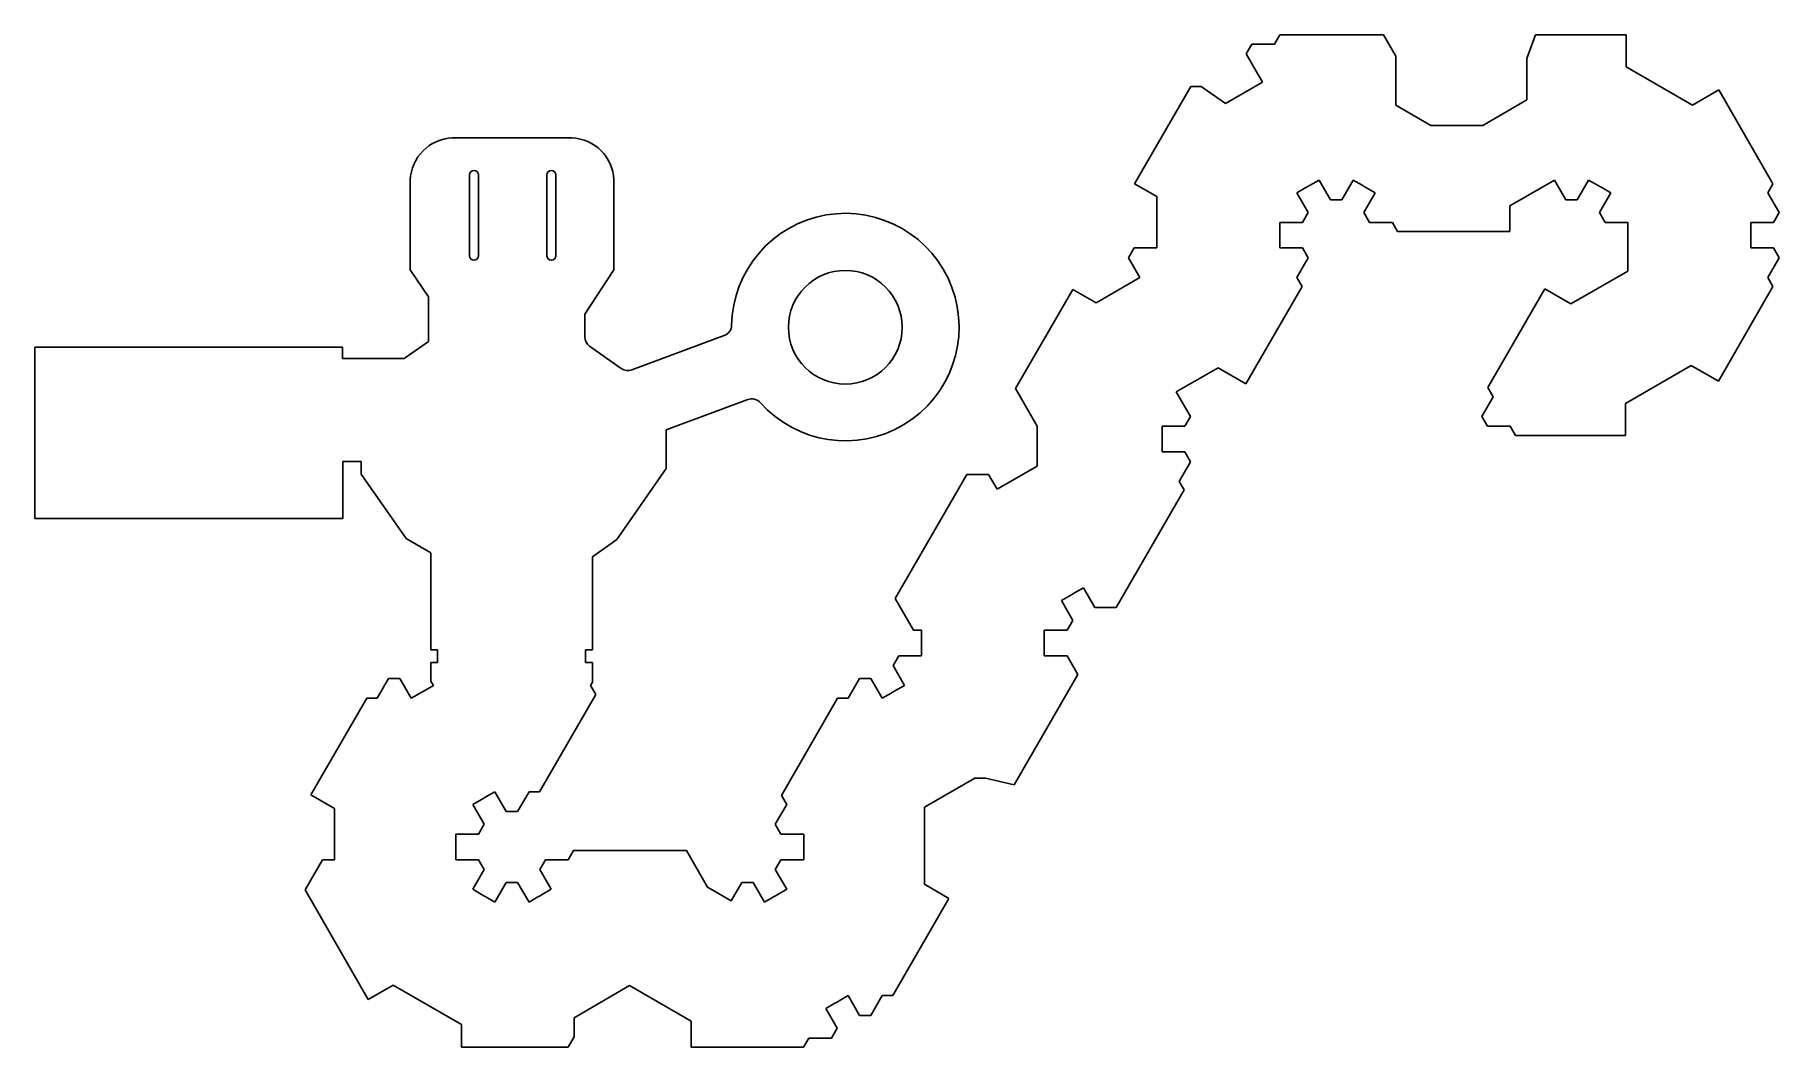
# Model space of a CAD drawing. Extents: x 121.4 to 198.1, y -113.6 to -69.1.
import ezdxf

# ---------------------------------------------------------------- set-up
doc = ezdxf.new("R2010")
doc.units = 0
doc.layers.add('BLACK', color=7, linetype='CONTINUOUS')

msp = doc.modelspace()

# ---------------------------------------------------------------- linework, layer by layer
at = {"layer": 'BLACK', "linetype": 'CONTINUOUS'}
for p, q in [((174.898213, -69.473351), (174.648212, -69.906365)), ((175.898212, -69.473352), (174.898213, -69.473352)), ((176.129153, -69.073352), (175.898212, -69.473352)), ((180.68, -69.0732), (176.129153, -69.073352)), ((181.22, -70.009815), (180.68, -69.0732)), ((187.36175, -69.0698), (186.97825, -70.1046)), ((191.348504, -69.0698), (187.36175, -69.0698)), ((191.348503, -70.47482), (191.348504, -69.0698)), ((174.648212, -69.906365), (175.362168, -71.142974)), ((181.22, -70.009815), (181.22, -72.16)), ((186.97825, -70.1046), (186.97825, -71.93)), ((194.262083, -72.156976), (191.348503, -70.47482)), ((175.362168, -71.142974), (173.737707, -72.080858)), ((172.211188, -71.33539), (169.742128, -75.611929)), ((172.673069, -71.33539), (172.211188, -71.33539)), ((172.673069, -71.33539), (173.737706, -72.080857)), ((186.97825, -71.93), (185.049171, -73.0498)), ((195.422923, -71.486765), (194.262083, -72.156976)), ((197.804586, -75.611928), (195.422923, -71.486765)), ((181.22, -72.16), (182.761143, -73.0498)), ((139.75, -73.6), (145, -73.6)), ((185.049171, -73.0498), (182.761143, -73.0498)), ((137.9, -79.394609), (137.9, -75.45)), ((140.5, -78.775), (140.5, -75.225)), ((140.9, -75.225), (140.9, -78.775)), ((143.9, -78.775), (143.9, -75.225)), ((144.3, -75.225), (144.3, -78.775)), ((146.85, -75.435758), (146.85, -79.39461)), ((169.742127, -75.611929), (170.723068, -76.178275)), ((176.873068, -76.011927), (177.265846, -75.785157)), ((177.265847, -75.785157), (177.36064, -75.730429)), ((177.36064, -75.730428), (177.455434, -75.675699)), ((177.455434, -75.675698), (177.848211, -75.448928)), ((177.848212, -75.448929), (178.348213, -76.314953)), ((178.848213, -76.314953), (179.348212, -75.448927)), ((179.348212, -75.448927), (179.740992, -75.675698)), ((179.740992, -75.675698), (179.835785, -75.730428)), ((179.835785, -75.730428), (180.323357, -76.011928)), ((186.242417, -76.583245), (188.200654, -75.452657)), ((188.200654, -75.452657), (188.698501, -76.314953)), ((189.198502, -76.314953), (189.698502, -75.448929)), ((189.698502, -75.448929), (190.091281, -75.6757)), ((190.091281, -75.6757), (190.186074, -75.730429)), ((190.186074, -75.730429), (190.280867, -75.785158)), ((190.280867, -75.785158), (190.673646, -76.011929)), ((197.573647, -76.011927), (197.804586, -75.611928)), ((170.723068, -76.178275), (170.723068, -77.873967)), ((177.373068, -76.877952), (176.873068, -76.011927)), ((178.348213, -76.314953), (178.848213, -76.314953)), ((180.323357, -76.011928), (179.823357, -76.877953)), ((186.242417, -77.710966), (186.242417, -76.583245)), ((188.698502, -76.314953), (189.198502, -76.314953)), ((190.673646, -76.011929), (190.173646, -76.877953)), ((198.073646, -76.877954), (197.573647, -76.011927)), ((176.123068, -77.310968), (177.123067, -77.310968)), ((176.123068, -77.873966), (176.123068, -77.310968)), ((177.123067, -77.310968), (177.373068, -76.877952)), ((179.823357, -76.877953), (180.073357, -77.310966)), ((180.073357, -77.310966), (181.073357, -77.310966)), ((181.073357, -77.310966), (181.304297, -77.710966)), ((190.173646, -76.877953), (190.423646, -77.310966)), ((190.423646, -77.310966), (191.423647, -77.310967)), ((191.423647, -77.310967), (191.423647, -77.873966)), ((196.823647, -77.873967), (196.823647, -77.310966)), ((196.823647, -77.310966), (197.823646, -77.310966)), ((197.823646, -77.310966), (198.073646, -76.877954)), ((170.723069, -77.873967), (170.723069, -78.436966)), ((176.123069, -78.436965), (176.123069, -77.873966)), ((181.304297, -77.710966), (186.242417, -77.710966)), ((191.423647, -77.873966), (191.423647, -79.45)), ((196.823647, -78.436966), (196.823647, -77.873967)), ((169.723067, -78.436966), (169.473067, -78.869978)), ((169.473067, -78.869978), (169.97336, -79.736512)), ((170.723069, -78.436966), (169.723067, -78.436966)), ((177.123067, -78.436965), (176.123069, -78.436965)), ((176.873068, -79.736003), (177.373068, -78.869978)), ((177.373068, -78.869978), (177.123067, -78.436965)), ((197.823646, -78.436966), (196.823647, -78.436966)), ((197.573646, -79.736004), (198.073647, -78.869979)), ((198.073646, -78.869978), (197.823646, -78.436966)), ((137.9, -79.394609), (138.7, -80.58)), ((145.572276, -81.343767), (146.85, -79.39461)), ((169.97336, -79.736512), (168.047371, -80.848482)), ((177.104008, -80.136003), (176.873068, -79.736003)), ((191.423647, -79.45), (188.924387, -80.892947)), ((197.804586, -80.136003), (197.573646, -79.736004)), ((167.027512, -80.259667), (164.510811, -84.618723)), ((168.047371, -80.848482), (167.027512, -80.259667)), ((174.63475, -84.412883), (177.104008, -80.136004)), ((187.776378, -80.230144), (185.267563, -84.575541)), ((188.924387, -80.892947), (187.776378, -80.230144)), ((195.403484, -84.294832), (197.804585, -80.136004)), ((138.7, -80.58), (138.7, -82.55)), ((145.572276, -82.342441), (145.572276, -81.343767)), ((134.92, -82.8), (121.4, -82.8)), ((121.4, -82.8), (121.4, -90.33)), ((134.92, -82.8), (134.92, -83.3)), ((138.7, -82.55), (137.64, -83.3)), ((147.177258, -83.737897), (145.783481, -82.750605)), ((151.7, -82.29), (147.64, -83.798522)), ((134.92, -83.3), (137.64, -83.3)), ((171.57578, -84.763982), (173.409326, -83.705384)), ((173.409326, -83.705384), (174.63475, -84.412883)), ((191.317561, -85.268728), (194.203941, -83.602275)), ((194.203941, -83.602275), (195.403484, -84.294832)), ((149.153182, -86.436927), (152.743564, -85.102645)), ((164.510809, -84.618723), (165.459999, -86.262767)), ((172.197922, -85.841565), (171.57578, -84.763982)), ((185.498503, -84.975541), (184.998502, -85.841566)), ((185.267561, -84.575541), (185.498503, -84.975541)), ((171.947922, -86.274579), (172.197922, -85.841565)), ((184.998502, -85.841566), (185.248502, -86.274579)), ((191.317561, -86.674579), (191.317561, -85.268728)), ((149.153481, -88.134205), (149.153182, -86.436927)), ((165.459999, -86.262767), (165.459999, -88.023094)), ((170.947924, -86.274579), (171.947922, -86.274579)), ((170.947924, -86.837578), (170.947924, -86.274579)), ((185.248502, -86.274579), (186.248503, -86.274579)), ((186.248503, -86.274579), (186.479443, -86.674578)), ((170.947923, -87.400578), (170.947923, -86.837578)), ((171.947923, -87.400578), (170.947923, -87.400578)), ((172.197923, -87.833591), (171.947923, -87.400578)), ((186.479443, -86.674579), (191.317561, -86.674579)), ((135.74, -87.83), (134.94, -87.83)), ((134.94, -87.83), (134.94, -90.33)), ((135.74, -88.38), (135.74, -87.83)), ((146.984266, -91.255621), (149.153481, -88.134205)), ((165.459999, -88.023094), (163.695336, -89.041922)), ((171.697924, -88.699616), (172.197923, -87.833591)), ((135.74, -88.38), (137.715599, -91.201449)), ((162.361968, -88.396591), (159.216153, -93.8453)), ((163.322753, -88.396591), (162.361968, -88.396591)), ((163.695336, -89.041922), (163.322753, -88.396591)), ((171.914494, -89.07473), (171.697924, -88.699616)), ((168.931067, -94.242178), (171.914494, -89.07473)), ((121.4, -90.33), (134.94, -90.33)), ((137.715599, -91.201449), (138.809999, -91.833301)), ((138.81, -91.833302), (138.81, -96.101804)), ((145.906902, -92.01), (146.984266, -91.255621)), ((145.906902, -96.101805), (145.906902, -92.01)), ((167.105145, -93.602923), (167.497923, -93.376151)), ((167.497923, -93.376151), (167.997923, -94.242178)), ((159.216153, -93.8453), (160.021384, -95.24)), ((166.522779, -93.939152), (166.915557, -93.712382)), ((167.02278, -94.805178), (166.522779, -93.939152)), ((166.915557, -93.712382), (167.010351, -93.657653)), ((167.010351, -93.657653), (167.105145, -93.602923)), ((167.997923, -94.242178), (168.497925, -94.242178)), ((168.497925, -94.242178), (168.931067, -94.242178)), ((166.772779, -95.238192), (167.02278, -94.805178)), ((160.021384, -95.24), (160.372779, -95.24)), ((160.372779, -95.24), (160.372779, -95.691733)), ((160.372779, -95.691733), (160.372779, -95.80119)), ((160.372779, -95.80119), (160.372779, -95.910649)), ((165.77278, -95.691733), (165.772778, -95.238191)), ((165.772778, -95.238191), (166.772779, -95.238192)), ((165.77278, -95.801191), (165.77278, -95.691733)), ((165.77278, -95.91065), (165.77278, -95.801191)), ((138.81, -96.101804), (139.097057, -96.101804)), ((139.097057, -96.101804), (139.097057, -96.664191)), ((145.597056, -96.664191), (145.597056, -96.101805)), ((145.597056, -96.101805), (145.906902, -96.101805)), ((159.372779, -96.364191), (159.122778, -96.797203)), ((160.372778, -96.364191), (159.372779, -96.364191)), ((160.372779, -95.910649), (160.372778, -96.364191)), ((165.772779, -96.364191), (165.77278, -95.91065)), ((166.772779, -96.364191), (165.772779, -96.364191)), ((167.245737, -97.183383), (166.772778, -96.364193)), ((136.947057, -97.360203), (136.447057, -98.226229)), ((137.447057, -97.360203), (136.947057, -97.360203)), ((137.947058, -98.226229), (137.447057, -97.360203)), ((139.097057, -96.664191), (138.81, -96.664191)), ((138.81, -96.664191), (138.81, -97.48)), ((145.906901, -96.664191), (145.597056, -96.664191)), ((145.906901, -97.516521), (145.906901, -96.664191)), ((157.647634, -97.360203), (157.147634, -98.226229)), ((158.147634, -97.360203), (157.647634, -97.360203)), ((158.647634, -98.226229), (158.147634, -97.360203)), ((159.122778, -96.797203), (159.622778, -97.66323)), ((164.45, -102.03), (167.245737, -97.183384)), ((138.434629, -97.944729), (137.947058, -98.226229)), ((138.91739, -97.666004), (138.434629, -97.944729)), ((138.81, -97.48), (138.91739, -97.666004)), ((143.584081, -102.339766), (146.053139, -98.063231)), ((145.822198, -97.66323), (145.906901, -97.516521)), ((146.053139, -98.063231), (145.822198, -97.66323)), ((159.040413, -97.999459), (158.647634, -98.226229)), ((159.135205, -97.944729), (159.040413, -97.999459)), ((159.23, -97.89), (159.135205, -97.944729)), ((159.622778, -97.66323), (159.23, -97.89)), ((135.985176, -98.226229), (133.531945, -102.475349)), ((136.447057, -98.226229), (135.985176, -98.226229)), ((156.685754, -98.226229), (154.216694, -102.502767)), ((157.147634, -98.226229), (156.685754, -98.226229)), ((160.5, -103.021132), (162.718986, -101.74)), ((163.18464, -101.74), (162.718986, -101.74)), ((163.18464, -101.74), (164.45, -102.03)), ((133.531945, -102.475349), (134.57, -103.07467)), ((140.647056, -102.902764), (141.039832, -102.675995)), ((141.039836, -102.675996), (141.134627, -102.621268)), ((141.134629, -102.621266), (141.229421, -102.566538)), ((141.229424, -102.566537), (141.622201, -102.339766)), ((141.622201, -102.339766), (142.1222, -103.20579)), ((142.622201, -103.205791), (143.1222, -102.339766)), ((143.1222, -102.339766), (143.584081, -102.339766)), ((154.216694, -102.502767), (154.447635, -102.902766)), ((134.57, -103.07467), (134.57, -105.33)), ((141.147057, -103.768791), (140.647056, -102.902764)), ((142.1222, -103.205791), (142.622201, -103.205791)), ((154.447635, -102.902766), (153.947634, -103.768791)), ((160.5, -106.404127), (160.5, -103.021132)), ((139.897058, -104.655346), (139.897058, -104.201804)), ((139.897058, -104.201804), (140.897057, -104.201804)), ((140.897057, -104.201804), (141.147057, -103.768791)), ((153.947634, -103.768791), (154.197634, -104.201804)), ((154.197634, -104.201804), (155.197634, -104.201805)), ((155.197634, -104.201805), (155.197634, -104.764804)), ((139.897057, -105.327804), (139.897057, -104.874263)), ((139.897058, -104.764804), (139.897058, -104.655346)), ((139.897058, -104.874263), (139.897058, -104.764804)), ((145.078285, -104.927805), (144.847345, -105.327804)), ((150.041877, -104.927804), (145.078285, -104.927804)), ((150.041877, -104.927804), (150.969998, -106.535358)), ((155.197634, -104.764804), (155.197634, -105.327805)), ((134.04, -105.33), (133.276062, -106.653179)), ((134.57, -105.33), (134.04, -105.33)), ((140.897057, -105.327804), (139.897057, -105.327804)), ((140.647056, -106.626842), (141.147056, -105.760817)), ((141.147057, -105.760817), (140.897057, -105.327804)), ((143.847346, -105.327804), (143.597345, -105.760817)), ((143.597345, -105.760817), (144.097344, -106.626841)), ((144.847345, -105.327804), (143.847346, -105.327804)), ((154.197633, -105.327804), (153.947634, -105.760816)), ((153.947634, -105.760816), (154.447634, -106.626842)), ((155.197634, -105.327805), (154.197633, -105.327804)), ((142.122201, -106.323817), (141.622202, -107.189842)), ((142.622201, -106.323817), (142.122201, -106.323817)), ((143.122201, -107.189843), (142.622201, -106.323817)), ((150.969998, -106.535358), (152.005265, -107.13307)), ((152.472489, -106.323817), (152.005266, -107.13307)), ((152.972489, -106.323817), (152.472489, -106.323817)), ((153.472489, -107.189841), (152.972489, -106.323817)), ((161.578575, -107.026842), (160.5, -106.404127)), ((133.276062, -106.653179), (136.05779, -111.471273)), ((141.039835, -106.853613), (140.647056, -106.626842)), ((141.134629, -106.908342), (141.039835, -106.853613)), ((141.229423, -106.963072), (141.134629, -106.908342)), ((141.622201, -107.189842), (141.229423, -106.963072)), ((143.51498, -106.963072), (143.122201, -107.189843)), ((143.609773, -106.908342), (143.51498, -106.96307)), ((143.704567, -106.853613), (143.609774, -106.908341)), ((144.097344, -106.626841), (143.704567, -106.853611)), ((153.865269, -106.963071), (153.472489, -107.189841)), ((153.960062, -106.908342), (153.865269, -106.963071)), ((154.054855, -106.853613), (153.960062, -106.908342)), ((154.447634, -106.626842), (154.054855, -106.853613)), ((159.109515, -111.303381), (161.578575, -107.026842)), ((136.05779, -111.471273), (137.148632, -110.841475)), ((137.148632, -110.841475), (140.149999, -112.574315)), ((145.1, -112.271132), (147.536772, -110.864261)), ((147.536772, -110.864261), (150.25, -112.430743)), ((156.17249, -111.866379), (156.565269, -111.639609)), ((156.67249, -112.732406), (156.17249, -111.866379)), ((156.565269, -111.639609), (156.660062, -111.584879)), ((156.660062, -111.584879), (156.754856, -111.530149)), ((156.754856, -111.530149), (157.147633, -111.303378)), ((157.147633, -111.303378), (157.647634, -112.169405)), ((158.147634, -112.169405), (158.647634, -111.303379)), ((158.647634, -111.303379), (159.109515, -111.303381)), ((140.15, -112.574315), (140.15, -113.565418)), ((145.1, -113.117268), (145.1, -112.271132)), ((150.25, -112.430743), (150.25, -113.565418)), ((157.647634, -112.169406), (158.147634, -112.169405)), ((144.84126, -113.565418), (145.1, -113.117268)), ((155.19155, -113.565418), (155.42249, -113.165418)), ((155.42249, -113.165418), (156.422489, -113.165418)), ((156.422489, -113.165418), (156.67249, -112.732406)), ((140.15, -113.565418), (144.84126, -113.565418)), ((150.25, -113.565418), (155.19155, -113.565418))]:
    msp.add_line(p, q, dxfattribs=at)
at = {"layer": 'BLACK'}
msp.add_circle((157.024279, -81.922102), 2.5, dxfattribs=at)
for centre, radius, start, end in [((139.8305, -75.5305), 1.932178, 92.38779577, 177.61220423), ((144.935, -75.5156), 1.916702, 2.38744737, 88.05658941), ((140.7, -75.225), 0.2, 0, 180), ((144.1, -75.225), 0.2, 0, 180), ((157.0253, -81.9141), 5.000011, -138.32026856, 179.03244813), ((140.7, -78.775), 0.2, -180, 0), ((144.1, -78.775), 0.2, -180, 0), ((151.526, -81.8212), 0.500074, -69.63706781, -0.97037924), ((146.0722, -82.3425), 0.499908, -180.00676193, -125.2779764), ((147.4661, -83.3298), 0.499942, -125.2900129, -69.64470158), ((152.9175, -85.5714), 0.499985, 41.67883879, 110.35785082)]:
    msp.add_arc(centre, radius, start, end, dxfattribs=at)

doc.saveas('drawing.dxf')
